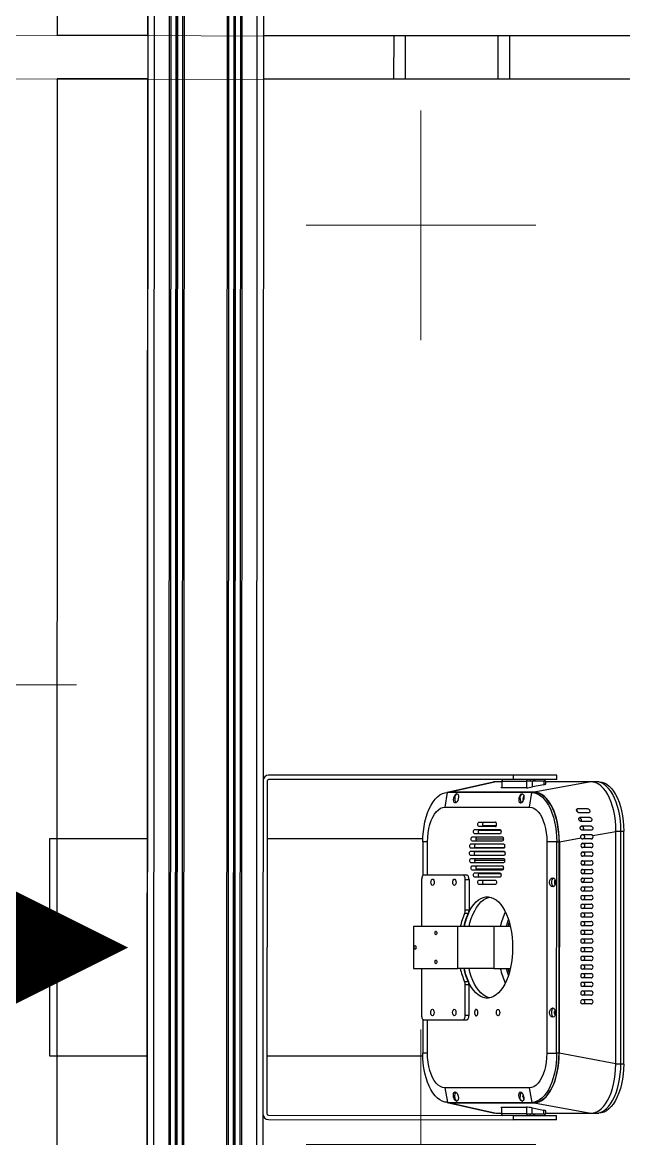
# Model space of a CAD drawing. Header units: millimetres. Extents: x 845401 to 948039, y 511594 to 550263.
# Drawn here: x 919852 to 920268, y 536504 to 537275 of the extents above; entities that cross this region are included whole.
import ezdxf

# ---------------------------------------------------------------- set-up
doc = ezdxf.new("R2010")
doc.units = ezdxf.units.MM
doc.layers.add('00', color=7, linetype='Continuous')
doc.layers.add('A-剖-0.10mm.......SECT-L01', color=255, linetype='Continuous', lineweight=18)

# ---------------------------------------------------------------- blocks, each defined once
blk = doc.blocks.new('装车区五面扫俯视图20210323')
at = {"color": 7, "linetype": 'Continuous', "lineweight": 25}
for p, q in [((142444.03, 86474.89), (142444.03, 84114.89)), ((142448.53, 86474.89), (142448.53, 84114.89)), ((142458.93, 86474.89), (142458.93, 84114.89)), ((142459.93, 86474.89), (142459.93, 84114.89)), ((142463.51, 86474.89), (142463.51, 84114.89)), ((142464.03, 86474.89), (142464.03, 84114.89)), ((142464.55, 86474.89), (142464.55, 84114.89)), ((142468.13, 86474.89), (142468.13, 84114.89)), ((142469.13, 86474.89), (142469.13, 84114.89)), ((142498.93, 86474.89), (142498.93, 84114.89)), ((142499.93, 86474.89), (142499.93, 84114.89)), ((142503.51, 86474.89), (142503.51, 84114.89)), ((142504.03, 86474.89), (142504.03, 84114.89)), ((142504.55, 86474.89), (142504.55, 84114.89)), ((142508.13, 86474.89), (142508.13, 84114.89)), ((142509.13, 86474.89), (142509.13, 84114.89)), ((142519.53, 86474.89), (142519.53, 84114.89)), ((142524.03, 86474.89), (142524.03, 84114.89)), ((142381.53, 85964.89), (142381.53, 85924.89)), ((142444.03, 85924.89), (142444.03, 85964.89)), ((142444.03, 85924.89), (142381.53, 85924.89)), ((142444.03, 85924.89), (142381.53, 85924.89)), ((143842.95, 85924.89), (142524.03, 85924.89)), ((142614.03, 85924.89), (142614.03, 85894.89)), ((142694.03, 85924.89), (142694.03, 85894.89)), ((142381.53, 85894.89), (142381.53, 84694.89)), ((142444.03, 85894.89), (142381.53, 85894.89)), ((142444.03, 85894.89), (142381.53, 85894.89)), ((142444.03, 84694.89), (142444.03, 85894.89)), ((143834.99, 85894.89), (142524.03, 85894.89)), ((142527.03, 85179.63), (142527.03, 85410.16)), ((142697.03, 85413.89), (142527.77, 85413.89)), ((142697.03, 85410.89), (142527.77, 85410.89)), ((142683.15, 85409.16), (142651.34, 85401.94)), ((142685.17, 85409.39), (142653.36, 85402.16)), ((142689, 85409.39), (142684.93, 85409.39)), ((142689, 85409.39), (142685.17, 85409.39)), ((142689, 85409.89), (142706.1, 85409.89)), ((142689, 85409.89), (142689, 85405.25)), ((142697.03, 85410.89), (142697.03, 85413.89)), ((142727.03, 85413.89), (142697.03, 85413.89)), ((142727.03, 85410.89), (142697.03, 85410.89)), ((142706.1, 85409.89), (142706.1, 85405.25)), ((142710.2, 85409.89), (142706.1, 85409.89)), ((142708.67, 85410.89), (142708.67, 85409.89)), ((142710.2, 85405.78), (142710.2, 85409.89)), ((142717.98, 85409.89), (142710.2, 85409.89)), ((142750.56, 85409.39), (142711.49, 85402.16)), ((142711.97, 85409.89), (142711.97, 85410.89)), ((142717.98, 85409.89), (142717.98, 85407.37)), ((142719.47, 85409.89), (142717.98, 85409.89)), ((142719.47, 85407.82), (142719.47, 85409.89)), ((142750.8, 85409.39), (142719.47, 85409.39)), ((142750.56, 85409.39), (142719.47, 85409.39)), ((142727.03, 85410.89), (142727.03, 85413.89)), ((142754.25, 85409.39), (142750.81, 85409.39)), ((142756.24, 85409.39), (142754.25, 85409.39)), ((142649.8, 85391.89), (142651.53, 85401.89)), ((142709.86, 85401.89), (142651.53, 85401.89)), ((142711.49, 85402.16), (142653.36, 85402.16)), ((142706.1, 85405.25), (142689, 85405.25)), ((142708.13, 85391.89), (142709.86, 85401.89)), ((142711.59, 85401.89), (142709.86, 85401.89)), ((142717.98, 85407.37), (142710.2, 85405.78)), ((142649.8, 85391.89), (142708.13, 85391.89)), ((142741.03, 85389.09), (142741.14, 85388.76)), ((142741.78, 85390.89), (142747.87, 85390.89)), ((142748.76, 85387.89), (142742.75, 85387.89)), ((142743.51, 85384.89), (142749.45, 85384.89)), ((142673.25, 85381.39), (142684.68, 85381.39)), ((142684.68, 85378.39), (142673.25, 85378.39)), ((142683.39, 85378.89), (142676.15, 85378.89)), ((142685.23, 85378.89), (142683.39, 85378.89)), ((142749.99, 85381.89), (142744.1, 85381.89)), ((142744.53, 85378.89), (142750.37, 85378.89)), ((142444.03, 85369.89), (142376.53, 85369.89)), ((142376.53, 85369.89), (142376.53, 85219.89)), ((142634.47, 85369.89), (142527.03, 85369.89)), ((142668.55, 85371.39), (142689.38, 85371.39)), ((142670.2, 85376.39), (142687.73, 85376.39)), ((142687.73, 85373.39), (142670.2, 85373.39)), ((142671.25, 85369.89), (142690.13, 85369.89)), ((142673.09, 85375.89), (142688.29, 85375.89)), ((142743.88, 85370.48), (142728.82, 85367.7)), ((142750.61, 85375.89), (142744.83, 85375.89)), ((142744.98, 85372.89), (142750.73, 85372.89)), ((142750.74, 85369.89), (142745.02, 85369.89)), ((142767.89, 85374.92), (142752.05, 85371.99)), ((142767.89, 85374.92), (142767.87, 85375.81)), ((142767.89, 85375.39), (142771.35, 85375.39)), ((142767.89, 85214.39), (142767.89, 85375.39)), ((142767.89, 85214.86), (142767.89, 85374.92)), ((142771.35, 85375.39), (142773.34, 85375.39)), ((142771.35, 85214.39), (142771.35, 85375.39)), ((142773.34, 85214.39), (142773.34, 85375.39)), ((142637.74, 85367.89), (142634.44, 85367.89)), ((142634.44, 85367.89), (142634.44, 85344.54)), ((142637.74, 85344.89), (142637.74, 85367.89)), ((142667.68, 85366.39), (142690.25, 85366.39)), ((142690.25, 85363.39), (142667.68, 85363.39)), ((142689.38, 85368.39), (142668.55, 85368.39)), ((142670.57, 85363.89), (142690.82, 85363.89)), ((142726.95, 85367.89), (142720.2, 85367.89)), ((142720.2, 85367.89), (142720.2, 85221.89)), ((142726.95, 85221.89), (142726.95, 85367.89)), ((142726.95, 85367.89), (142728.68, 85367.89)), ((142728.68, 85221.89), (142728.68, 85367.89)), ((142728.82, 85367.7), (142728.82, 85222.09)), ((142745.02, 85366.89), (142750.74, 85366.89)), ((142750.74, 85363.89), (142745.02, 85363.89)), ((142667.4, 85361.39), (142690.53, 85361.39)), ((142690.53, 85358.39), (142667.4, 85358.39)), ((142667.68, 85356.39), (142690.25, 85356.39)), ((142691.09, 85360.89), (142670.3, 85360.89)), ((142691.01, 85354.89), (142670.38, 85354.89)), ((142745.02, 85360.89), (142750.74, 85360.89)), ((142750.74, 85357.89), (142745.02, 85357.89)), ((142745.02, 85354.89), (142750.74, 85354.89)), ((142690.25, 85353.39), (142667.68, 85353.39)), ((142668.55, 85351.39), (142689.38, 85351.39)), ((142689.38, 85348.39), (142668.55, 85348.39)), ((142670.2, 85346.39), (142687.73, 85346.39)), ((142689.94, 85348.89), (142671.45, 85348.89)), ((142750.74, 85351.89), (142745.02, 85351.89)), ((142745.02, 85348.89), (142750.74, 85348.89)), ((142633.63, 85341.89), (142633.63, 85309.39)), ((142662.29, 85344.89), (142635.14, 85344.89)), ((142664.89, 85344.89), (142662.29, 85344.89)), ((142663.8, 85320.58), (142663.8, 85341.89)), ((142663.8, 85341.89), (142666.4, 85341.89)), ((142666.4, 85341.89), (142666.4, 85320.58)), ((142687.73, 85343.39), (142670.2, 85343.39)), ((142673.09, 85345.89), (142688.29, 85345.89)), ((142673.25, 85341.39), (142684.68, 85341.39)), ((142750.74, 85345.89), (142745.02, 85345.89)), ((142745.02, 85342.89), (142750.74, 85342.89)), ((142750.74, 85339.89), (142745.02, 85339.89)), ((142684.68, 85338.39), (142673.25, 85338.39)), ((142745.02, 85336.89), (142750.74, 85336.89)), ((142750.74, 85333.89), (142745.02, 85333.89)), ((142745.02, 85330.89), (142750.74, 85330.89)), ((142750.74, 85327.89), (142745.02, 85327.89)), ((142745.02, 85324.89), (142750.74, 85324.89)), ((142663.41, 85318.56), (142666, 85318.56)), ((142666.4, 85320.58), (142663.8, 85320.58)), ((142750.74, 85321.89), (142745.02, 85321.89)), ((142745.02, 85318.89), (142750.74, 85318.89)), ((142750.74, 85315.89), (142745.02, 85315.89)), ((142628.13, 85309.39), (142628.13, 85280.39)), ((142658.6, 85309.39), (142628.13, 85309.39)), ((142658.6, 85280.39), (142658.6, 85309.39)), ((142683.66, 85309.39), (142658.6, 85309.39)), ((142694.98, 85309.39), (142683.66, 85309.39)), ((142683.66, 85309.39), (142683.66, 85280.39)), ((142745.02, 85312.89), (142750.74, 85312.89)), ((142750.74, 85309.89), (142745.02, 85309.89)), ((142745.02, 85306.89), (142750.74, 85306.89)), ((142750.74, 85303.89), (142745.02, 85303.89)), ((142745.02, 85300.89), (142750.74, 85300.89)), ((142750.74, 85297.89), (142745.02, 85297.89)), ((142745.02, 85294.89), (142750.74, 85294.89)), ((142750.74, 85291.89), (142745.02, 85291.89)), ((142745.02, 85288.89), (142750.74, 85288.89)), ((142750.74, 85285.89), (142745.02, 85285.89)), ((142628.13, 85280.39), (142658.6, 85280.39)), ((142633.63, 85280.39), (142633.63, 85247.89)), ((142683.66, 85280.39), (142658.6, 85280.39)), ((142683.66, 85280.39), (142694.98, 85280.39)), ((142745.02, 85282.89), (142750.74, 85282.89)), ((142750.74, 85279.89), (142745.02, 85279.89)), ((142745.02, 85276.89), (142750.74, 85276.89)), ((142666, 85271.23), (142663.41, 85271.23)), ((142663.8, 85247.89), (142663.8, 85269.2)), ((142663.8, 85269.2), (142666.4, 85269.2)), ((142666.4, 85269.2), (142666.4, 85247.89)), ((142750.74, 85273.89), (142745.02, 85273.89)), ((142745.02, 85270.89), (142750.74, 85270.89)), ((142750.74, 85267.89), (142745.02, 85267.89)), ((142745.02, 85264.89), (142750.74, 85264.89)), ((142750.74, 85261.89), (142745.02, 85261.89)), ((142745.02, 85258.89), (142750.74, 85258.89)), ((142750.74, 85255.89), (142745.02, 85255.89)), ((142666.4, 85247.89), (142663.8, 85247.89)), ((142634.44, 85245.24), (142634.44, 85221.89)), ((142635.14, 85244.89), (142662.29, 85244.89)), ((142637.74, 85221.89), (142637.74, 85244.89)), ((142662.29, 85244.89), (142664.89, 85244.89)), ((142376.53, 85219.89), (142444.03, 85219.89)), ((142527.03, 85219.89), (142634.47, 85219.89)), ((142637.74, 85221.89), (142634.44, 85221.89)), ((142720.2, 85221.89), (142726.95, 85221.89)), ((142728.68, 85221.89), (142726.95, 85221.89)), ((142728.82, 85222.09), (142767.89, 85214.86)), ((142771.35, 85214.39), (142767.89, 85214.39)), ((142773.34, 85214.39), (142771.35, 85214.39)), ((142708.13, 85197.89), (142649.8, 85197.89)), ((142649.8, 85197.89), (142651.53, 85187.89)), ((142704.19, 85191.89), (142704.2, 85192.09)), ((142708.13, 85197.89), (142709.86, 85187.89)), ((142651.34, 85187.85), (142683.13, 85180.63)), ((142651.53, 85187.89), (142709.86, 85187.89)), ((142653.36, 85187.62), (142711.49, 85187.62)), ((142653.36, 85187.62), (142685.17, 85180.39)), ((142657.93, 85188.69), (142658.07, 85188.69)), ((142689, 85184.54), (142706.1, 85184.54)), ((142689, 85184.54), (142689, 85179.89)), ((142703.18, 85188.69), (142703.32, 85188.69)), ((142706.1, 85184.54), (142706.1, 85179.89)), ((142709.86, 85187.89), (142711.59, 85187.89)), ((142711.49, 85187.62), (142750.56, 85180.39)), ((142527.77, 85178.89), (142697.03, 85178.89)), ((142683.16, 85180.77), (142685.17, 85180.39)), ((142684.93, 85180.39), (142689, 85180.39)), ((142685.17, 85180.39), (142689, 85180.39)), ((142706.1, 85179.89), (142689, 85179.89)), ((142697.03, 85178.89), (142697.03, 85175.89)), ((142697.03, 85178.89), (142727.03, 85178.89)), ((142706.1, 85179.89), (142710.2, 85179.89)), ((142708.67, 85179.89), (142708.67, 85178.89)), ((142710.2, 85184.01), (142717.98, 85182.42)), ((142710.2, 85179.89), (142710.2, 85184.01)), ((142710.2, 85179.89), (142717.98, 85179.89)), ((142711.97, 85178.89), (142711.97, 85179.89)), ((142717.98, 85182.42), (142717.98, 85179.89)), ((142717.98, 85179.89), (142719.47, 85179.89)), ((142719.47, 85179.89), (142719.47, 85181.96)), ((142719.47, 85180.39), (142750.8, 85180.39)), ((142719.47, 85180.39), (142750.56, 85180.39)), ((142727.03, 85175.89), (142727.03, 85178.89)), ((142750.81, 85180.39), (142754.25, 85180.39)), ((142754.25, 85180.39), (142756.24, 85180.39)), ((142527.77, 85175.89), (142697.03, 85175.89)), ((142727.03, 85175.89), (142697.03, 85175.89))]:
    blk.add_line(p, q, dxfattribs=at)
at = {"color": 8, "linetype": 'Continuous', "lineweight": 25}
for p, q in [((142622.03, 85924.89), (142622.03, 85894.89)), ((142686.03, 85924.89), (142686.03, 85894.89)), ((142711.15, 85409.89), (142711.15, 85410.89)), ((142711.15, 85178.89), (142711.15, 85179.89))]:
    blk.add_line(p, q, dxfattribs=at)
at = {"color": 7, "linetype": 'Continuous', "lineweight": 25, "flags": 128}
for points in [[(142684.93, 85409.39), (142683.14, 85409.21), (142682.13, 85408.93)], [(142767.89, 85375.39), (142767.8, 85378.95), (142767.52, 85382.46), (142767.06, 85385.9), (142766.41, 85389.22), (142765.6, 85392.39), (142764.63, 85395.38), (142763.5, 85398.14), (142762.24, 85400.66), (142760.85, 85402.9), (142759.34, 85404.84), (142757.75, 85406.45), (142756.08, 85407.73), (142754.35, 85408.65), (142752.58, 85409.21), (142750.8, 85409.39)], [(142771.35, 85375.39), (142771.26, 85378.95), (142770.98, 85382.46), (142770.51, 85385.9), (142769.87, 85389.22), (142769.06, 85392.39), (142768.08, 85395.38), (142766.96, 85398.14), (142765.69, 85400.66), (142764.3, 85402.9), (142762.8, 85404.84), (142761.21, 85406.45), (142759.54, 85407.73), (142757.81, 85408.65), (142756.04, 85409.21), (142754.25, 85409.39)], [(142771.35, 85375.39), (142771.26, 85378.95), (142770.98, 85382.46), (142770.51, 85385.9), (142769.87, 85389.22), (142769.06, 85392.39), (142768.08, 85395.38), (142766.96, 85398.14), (142765.69, 85400.66), (142764.3, 85402.9), (142762.8, 85404.84), (142761.21, 85406.45), (142759.54, 85407.73), (142757.81, 85408.65), (142756.04, 85409.21), (142754.25, 85409.39)], [(142756.24, 85409.39), (142758.03, 85409.21), (142759.8, 85408.65), (142761.53, 85407.73), (142763.2, 85406.45), (142764.79, 85404.84), (142766.29, 85402.9), (142767.68, 85400.66), (142768.95, 85398.14), (142770.07, 85395.38), (142771.05, 85392.39), (142771.86, 85389.22), (142772.5, 85385.9), (142772.96, 85382.46), (142773.24, 85378.95), (142773.34, 85375.39)], [(142634.44, 85367.89), (142634.53, 85371.45), (142634.81, 85374.96), (142635.27, 85378.4), (142635.91, 85381.72), (142636.73, 85384.89), (142637.7, 85387.88), (142638.83, 85390.64), (142640.09, 85393.16), (142641.48, 85395.4), (142642.98, 85397.34), (142644.58, 85398.95), (142646.25, 85400.23), (142647.98, 85401.15), (142649.75, 85401.71), (142651.53, 85401.89)], [(142658, 85401.09), (142657.79, 85401.04), (142657.26, 85400.66), (142656.84, 85399.95), (142656.56, 85398.99), (142656.46, 85397.89)], [(142701.71, 85397.89), (142701.81, 85398.99), (142702.09, 85399.95), (142702.52, 85400.66), (142703.04, 85401.04), (142703.25, 85401.09)], [(142709.86, 85401.89), (142711.64, 85401.71), (142713.41, 85401.15), (142715.14, 85400.23), (142716.81, 85398.95), (142718.4, 85397.34), (142719.91, 85395.4), (142721.3, 85393.16), (142722.56, 85390.64), (142723.69, 85387.88), (142724.66, 85384.89), (142725.47, 85381.72), (142726.12, 85378.4), (142726.58, 85374.96), (142726.86, 85371.45), (142726.95, 85367.89)], [(142728.68, 85367.89), (142728.59, 85371.45), (142728.31, 85374.96), (142727.84, 85378.4), (142727.2, 85381.72), (142726.39, 85384.89), (142725.42, 85387.88), (142724.29, 85390.64), (142723.02, 85393.16), (142721.63, 85395.4), (142720.13, 85397.34), (142718.54, 85398.95), (142716.87, 85400.23), (142715.14, 85401.15), (142713.37, 85401.71), (142711.59, 85401.89)], [(142703.96, 85396.81), (142703.83, 85397.24), (142703.76, 85397.89)], [(142637.74, 85367.89), (142637.84, 85371.03), (142638.15, 85374.1), (142638.65, 85377.08), (142639.35, 85379.89), (142640.23, 85382.5), (142641.27, 85384.86), (142642.46, 85386.93), (142643.77, 85388.68), (142645.19, 85390.07), (142646.68, 85391.08), (142648.23, 85391.69), (142649.8, 85391.89)], [(142708.13, 85391.89), (142709.7, 85391.69), (142711.25, 85391.08), (142712.75, 85390.07), (142714.16, 85388.68), (142715.47, 85386.93), (142716.66, 85384.86), (142717.7, 85382.5), (142718.58, 85379.89), (142719.28, 85377.08), (142719.78, 85374.1), (142720.09, 85371.03), (142720.2, 85367.89)], [(142673.25, 85378.39), (142672.97, 85378.51), (142672.72, 85378.83), (142672.56, 85379.32), (142672.5, 85379.89), (142672.56, 85380.47), (142672.72, 85380.95), (142672.97, 85381.28), (142673.25, 85381.39)], [(142676.71, 85378.39), (142676.42, 85378.51), (142676.18, 85378.83), (142676.02, 85379.32), (142675.96, 85379.89), (142676.02, 85380.47), (142676.18, 85380.95), (142676.42, 85381.28), (142676.71, 85381.39)], [(142668.55, 85368.39), (142668.26, 85368.51), (142668.02, 85368.83), (142667.85, 85369.32), (142667.8, 85369.89), (142667.85, 85370.47), (142668.02, 85370.95), (142668.26, 85371.28), (142668.55, 85371.39)], [(142670.2, 85373.39), (142669.91, 85373.51), (142669.67, 85373.83), (142669.5, 85374.32), (142669.44, 85374.89), (142669.5, 85375.47), (142669.67, 85375.95), (142669.91, 85376.28), (142670.2, 85376.39)], [(142672.01, 85368.39), (142671.72, 85368.51), (142671.48, 85368.83), (142671.31, 85369.32), (142671.25, 85369.89), (142671.31, 85370.47), (142671.48, 85370.95), (142671.72, 85371.28), (142672.01, 85371.39)], [(142673.66, 85373.39), (142673.37, 85373.51), (142673.12, 85373.83), (142672.96, 85374.32), (142672.9, 85374.89), (142672.96, 85375.47), (142673.12, 85375.95), (142673.37, 85376.28), (142673.66, 85376.39)], [(142687.73, 85376.39), (142688.02, 85376.28), (142688.27, 85375.95), (142688.43, 85375.47), (142688.49, 85374.89), (142688.43, 85374.32), (142688.27, 85373.83), (142688.02, 85373.51), (142687.73, 85373.39)], [(142689.38, 85371.39), (142689.67, 85371.28), (142689.91, 85370.95), (142690.08, 85370.47), (142690.13, 85369.89), (142690.08, 85369.32), (142689.91, 85368.83), (142689.67, 85368.51), (142689.38, 85368.39)], [(142667.68, 85363.39), (142667.39, 85363.51), (142667.14, 85363.83), (142666.98, 85364.32), (142666.92, 85364.89), (142666.98, 85365.47), (142667.14, 85365.95), (142667.39, 85366.28), (142667.68, 85366.39)], [(142671.14, 85363.39), (142670.85, 85363.51), (142670.6, 85363.83), (142670.44, 85364.32), (142670.38, 85364.89), (142670.44, 85365.47), (142670.6, 85365.95), (142670.85, 85366.28), (142671.14, 85366.39)], [(142690.25, 85366.39), (142690.54, 85366.28), (142690.79, 85365.95), (142690.95, 85365.47), (142691.01, 85364.89), (142690.95, 85364.32), (142690.79, 85363.83), (142690.54, 85363.51), (142690.25, 85363.39)], [(142667.4, 85358.39), (142667.11, 85358.51), (142666.87, 85358.83), (142666.7, 85359.32), (142666.65, 85359.89), (142666.7, 85360.47), (142666.87, 85360.95), (142667.11, 85361.28), (142667.4, 85361.39)], [(142667.68, 85353.39), (142667.39, 85353.51), (142667.14, 85353.83), (142666.98, 85354.32), (142666.92, 85354.89), (142666.98, 85355.47), (142667.14, 85355.95), (142667.39, 85356.28), (142667.68, 85356.39)], [(142670.86, 85358.39), (142670.57, 85358.51), (142670.33, 85358.83), (142670.16, 85359.32), (142670.1, 85359.89), (142670.16, 85360.47), (142670.33, 85360.95), (142670.57, 85361.28), (142670.86, 85361.39)], [(142671.14, 85353.39), (142670.85, 85353.51), (142670.6, 85353.83), (142670.44, 85354.32), (142670.38, 85354.89), (142670.44, 85355.47), (142670.6, 85355.95), (142670.85, 85356.28), (142671.14, 85356.39)], [(142690.25, 85356.39), (142690.54, 85356.28), (142690.79, 85355.95), (142690.95, 85355.47), (142691.01, 85354.89), (142690.95, 85354.32), (142690.79, 85353.83), (142690.54, 85353.51), (142690.25, 85353.39)], [(142690.53, 85361.39), (142690.82, 85361.28), (142691.06, 85360.95), (142691.23, 85360.47), (142691.28, 85359.89), (142691.23, 85359.32), (142691.06, 85358.83), (142690.82, 85358.51), (142690.53, 85358.39)], [(142668.55, 85348.39), (142668.26, 85348.51), (142668.02, 85348.83), (142667.85, 85349.32), (142667.8, 85349.89), (142667.85, 85350.47), (142668.02, 85350.95), (142668.26, 85351.28), (142668.55, 85351.39)], [(142670.2, 85343.39), (142669.91, 85343.51), (142669.67, 85343.83), (142669.5, 85344.32), (142669.44, 85344.89), (142669.5, 85345.47), (142669.67, 85345.95), (142669.91, 85346.28), (142670.2, 85346.39)], [(142672.01, 85348.39), (142671.72, 85348.51), (142671.48, 85348.83), (142671.31, 85349.32), (142671.25, 85349.89), (142671.31, 85350.47), (142671.48, 85350.95), (142671.72, 85351.28), (142672.01, 85351.39)], [(142673.66, 85343.39), (142673.37, 85343.51), (142673.12, 85343.83), (142672.96, 85344.32), (142672.9, 85344.89), (142672.96, 85345.47), (142673.12, 85345.95), (142673.37, 85346.28), (142673.66, 85346.39)], [(142687.73, 85346.39), (142688.02, 85346.28), (142688.27, 85345.95), (142688.43, 85345.47), (142688.49, 85344.89), (142688.43, 85344.32), (142688.27, 85343.83), (142688.02, 85343.51), (142687.73, 85343.39)], [(142689.38, 85351.39), (142689.67, 85351.28), (142689.91, 85350.95), (142690.08, 85350.47), (142690.13, 85349.89), (142690.08, 85349.32), (142689.91, 85348.83), (142689.67, 85348.51), (142689.38, 85348.39)], [(142635.14, 85344.89), (142634.85, 85344.84), (142634.57, 85344.66), (142634.3, 85344.39), (142634.08, 85344.01), (142633.89, 85343.56), (142633.75, 85343.04), (142633.66, 85342.48), (142633.63, 85341.89)], [(142641.18, 85342.14), (142641.61, 85341.97), (142641.98, 85341.48), (142642.22, 85340.75), (142642.31, 85339.89), (142642.22, 85339.03), (142641.98, 85338.3), (142641.61, 85337.81), (142641.18, 85337.64), (142640.74, 85337.81), (142640.38, 85338.3), (142640.13, 85339.03), (142640.05, 85339.89), (142640.13, 85340.75), (142640.38, 85341.48), (142640.74, 85341.97), (142641.18, 85342.14)], [(142656.26, 85342.14), (142656.69, 85341.97), (142657.06, 85341.48), (142657.31, 85340.75), (142657.39, 85339.89), (142657.31, 85339.03), (142657.06, 85338.3), (142656.69, 85337.81), (142656.26, 85337.64), (142655.83, 85337.81), (142655.46, 85338.3), (142655.22, 85339.03), (142655.13, 85339.89), (142655.22, 85340.75), (142655.46, 85341.48), (142655.83, 85341.97), (142656.26, 85342.14)], [(142663.8, 85341.89), (142663.77, 85342.48), (142663.69, 85343.04), (142663.55, 85343.56), (142663.36, 85344.01), (142663.13, 85344.39), (142662.87, 85344.66), (142662.59, 85344.84), (142662.29, 85344.89)], [(142666.4, 85341.89), (142666.37, 85342.48), (142666.28, 85343.04), (142666.14, 85343.56), (142665.95, 85344.01), (142665.73, 85344.39), (142665.46, 85344.66), (142665.18, 85344.84), (142664.89, 85344.89)], [(142673.25, 85338.39), (142672.97, 85338.51), (142672.72, 85338.83), (142672.56, 85339.32), (142672.5, 85339.89), (142672.56, 85340.47), (142672.72, 85340.95), (142672.97, 85341.28), (142673.25, 85341.39)], [(142676.71, 85338.39), (142676.42, 85338.51), (142676.18, 85338.83), (142676.02, 85339.32), (142675.96, 85339.89), (142676.02, 85340.47), (142676.18, 85340.95), (142676.42, 85341.28), (142676.71, 85341.39)], [(142684.68, 85341.39), (142684.96, 85341.28), (142685.21, 85340.95), (142685.37, 85340.47), (142685.43, 85339.89), (142685.37, 85339.32), (142685.21, 85338.83), (142684.96, 85338.51), (142684.68, 85338.39)], [(142662.95, 85309.39), (142663.58, 85311.88), (142664.52, 85314.89), (142665.61, 85317.69), (142666.84, 85320.26), (142668.19, 85322.57), (142669.66, 85324.6), (142671.22, 85326.32), (142672.85, 85327.71), (142674.55, 85328.78), (142676.3, 85329.49), (142678.07, 85329.85), (142679.86, 85329.85), (142681.63, 85329.49), (142683.38, 85328.78), (142685.08, 85327.71), (142686.72, 85326.32), (142688.27, 85324.6), (142689.74, 85322.57), (142691.09, 85320.26), (142692.32, 85317.69), (142693.41, 85314.89), (142694.35, 85311.88), (142695.14, 85308.7), (142695.76, 85305.37), (142696.2, 85301.94), (142696.47, 85298.43), (142696.56, 85294.89), (142696.47, 85291.35), (142696.2, 85287.85), (142695.76, 85284.42), (142695.14, 85281.09), (142694.35, 85277.91), (142693.41, 85274.9), (142692.32, 85272.1), (142691.09, 85269.53), (142689.74, 85267.22), (142688.27, 85265.19), (142686.72, 85263.47), (142685.08, 85262.07), (142683.38, 85261.01), (142681.63, 85260.3), (142679.86, 85259.94), (142678.07, 85259.94), (142676.3, 85260.3), (142674.55, 85261.01), (142672.85, 85262.07), (142671.22, 85263.47), (142669.66, 85265.19), (142668.19, 85267.22), (142666.84, 85269.53), (142665.61, 85272.1), (142664.52, 85274.9), (142663.58, 85277.91), (142662.95, 85280.39)], [(142666.41, 85309.39), (142667.04, 85311.88), (142667.98, 85314.89), (142669.07, 85317.69), (142670.3, 85320.26), (142671.65, 85322.57), (142673.11, 85324.6), (142674.67, 85326.32), (142676.31, 85327.71), (142678.01, 85328.78), (142679.76, 85329.49), (142680.69, 85329.72)], [(142666.41, 85309.39), (142667.04, 85311.88), (142667.98, 85314.89), (142669.07, 85317.69), (142670.3, 85320.26), (142671.65, 85322.57), (142673.11, 85324.6), (142674.67, 85326.32), (142676.31, 85327.71), (142678.01, 85328.78), (142679.76, 85329.49), (142680.69, 85329.72)], [(142692.34, 85309.39), (142692.97, 85311.88), (142693.66, 85314.15)], [(142692.34, 85309.39), (142692.97, 85311.88), (142693.66, 85314.15)], [(142693.57, 85309.39), (142694.21, 85311.94), (142694.27, 85312.16)], [(142693.64, 85309.39), (142694.27, 85311.88), (142694.31, 85312.03)], [(142643.56, 85306.14), (142643.8, 85306.05), (142644.01, 85305.78), (142644.14, 85305.37), (142644.19, 85304.89), (142644.14, 85304.41), (142644.01, 85304.01), (142643.8, 85303.74), (142643.56, 85303.64), (142643.32, 85303.74), (142643.12, 85304.01), (142642.98, 85304.41), (142642.93, 85304.89), (142642.98, 85305.37), (142643.12, 85305.78), (142643.32, 85306.05), (142643.56, 85306.14)], [(142629.13, 85296.14), (142629.37, 85296.05), (142629.58, 85295.78), (142629.71, 85295.37), (142629.76, 85294.89), (142629.71, 85294.41), (142629.58, 85294.01), (142629.37, 85293.74), (142629.13, 85293.64), (142628.89, 85293.74), (142628.69, 85294.01), (142628.55, 85294.41), (142628.5, 85294.89), (142628.55, 85295.37), (142628.69, 85295.78), (142628.89, 85296.05), (142629.13, 85296.14)], [(142643.56, 85286.14), (142643.8, 85286.05), (142644.01, 85285.78), (142644.14, 85285.37), (142644.19, 85284.89), (142644.14, 85284.41), (142644.01, 85284.01), (142643.8, 85283.74), (142643.56, 85283.64), (142643.32, 85283.74), (142643.12, 85284.01), (142642.98, 85284.41), (142642.93, 85284.89), (142642.98, 85285.37), (142643.12, 85285.78), (142643.32, 85286.05), (142643.56, 85286.14)], [(142680.69, 85260.06), (142679.76, 85260.3), (142678.01, 85261.01), (142676.31, 85262.07), (142674.67, 85263.47), (142673.11, 85265.19), (142671.65, 85267.22), (142670.3, 85269.53), (142669.07, 85272.1), (142667.98, 85274.9), (142667.04, 85277.91), (142666.41, 85280.39)], [(142680.69, 85260.06), (142679.76, 85260.3), (142678.01, 85261.01), (142676.31, 85262.07), (142674.67, 85263.47), (142673.11, 85265.19), (142671.65, 85267.22), (142670.3, 85269.53), (142669.07, 85272.1), (142667.98, 85274.9), (142667.04, 85277.91), (142666.41, 85280.39)], [(142693.66, 85275.64), (142692.97, 85277.91), (142692.34, 85280.39)], [(142693.66, 85275.64), (142692.97, 85277.91), (142692.34, 85280.39)], [(142694.27, 85277.63), (142694.21, 85277.85), (142693.57, 85280.39)], [(142694.31, 85277.75), (142694.27, 85277.91), (142693.64, 85280.39)], [(142633.63, 85247.89), (142633.66, 85247.31), (142633.75, 85246.75), (142633.89, 85246.23), (142634.08, 85245.77), (142634.3, 85245.4), (142634.57, 85245.12), (142634.85, 85244.95), (142635.14, 85244.89)], [(142641.18, 85252.14), (142641.61, 85251.97), (142641.98, 85251.48), (142642.22, 85250.75), (142642.31, 85249.89), (142642.22, 85249.03), (142641.98, 85248.3), (142641.61, 85247.81), (142641.18, 85247.64), (142640.74, 85247.81), (142640.38, 85248.3), (142640.13, 85249.03), (142640.05, 85249.89), (142640.13, 85250.75), (142640.38, 85251.48), (142640.74, 85251.97), (142641.18, 85252.14)], [(142656.26, 85252.14), (142656.69, 85251.97), (142657.06, 85251.48), (142657.31, 85250.75), (142657.39, 85249.89), (142657.31, 85249.03), (142657.06, 85248.3), (142656.69, 85247.81), (142656.26, 85247.64), (142655.83, 85247.81), (142655.46, 85248.3), (142655.22, 85249.03), (142655.13, 85249.89), (142655.22, 85250.75), (142655.46, 85251.48), (142655.83, 85251.97), (142656.26, 85252.14)], [(142662.29, 85244.89), (142662.59, 85244.95), (142662.87, 85245.12), (142663.13, 85245.4), (142663.36, 85245.77), (142663.55, 85246.23), (142663.69, 85246.75), (142663.77, 85247.31), (142663.8, 85247.89)], [(142664.89, 85244.89), (142665.18, 85244.95), (142665.46, 85245.12), (142665.73, 85245.4), (142665.95, 85245.77), (142666.14, 85246.23), (142666.28, 85246.75), (142666.37, 85247.31), (142666.4, 85247.89)], [(142685.38, 85249.89), (142685.46, 85250.75), (142685.71, 85251.48), (142686.07, 85251.97), (142686.51, 85252.14), (142686.94, 85251.97), (142687.31, 85251.48), (142687.55, 85250.75), (142687.64, 85249.89), (142687.55, 85249.03), (142687.31, 85248.3), (142686.94, 85247.81), (142686.51, 85247.64), (142686.07, 85247.81), (142685.71, 85248.3), (142685.46, 85249.03), (142685.38, 85249.89)], [(142651.53, 85187.89), (142649.75, 85188.08), (142647.98, 85188.64), (142646.25, 85189.56), (142644.58, 85190.83), (142642.98, 85192.45), (142641.48, 85194.39), (142640.09, 85196.63), (142638.83, 85199.14), (142637.7, 85201.91), (142636.73, 85204.89), (142635.91, 85208.06), (142635.27, 85211.39), (142634.81, 85214.82), (142634.53, 85218.34), (142634.44, 85221.89)], [(142649.8, 85197.89), (142648.23, 85198.1), (142646.68, 85198.71), (142645.19, 85199.72), (142643.77, 85201.11), (142642.46, 85202.85), (142641.27, 85204.92), (142640.23, 85207.28), (142639.35, 85209.89), (142638.65, 85212.71), (142638.15, 85215.68), (142637.84, 85218.76), (142637.74, 85221.89)], [(142720.2, 85221.89), (142720.09, 85218.76), (142719.78, 85215.68), (142719.28, 85212.71), (142718.58, 85209.89), (142717.7, 85207.28), (142716.66, 85204.92), (142715.47, 85202.85), (142714.16, 85201.11), (142712.75, 85199.72), (142711.25, 85198.71), (142709.7, 85198.1), (142708.13, 85197.89)], [(142726.95, 85221.89), (142726.86, 85218.34), (142726.58, 85214.82), (142726.12, 85211.39), (142725.47, 85208.06), (142724.66, 85204.89), (142723.69, 85201.91), (142722.56, 85199.14), (142721.3, 85196.63), (142719.91, 85194.39), (142718.4, 85192.45), (142716.81, 85190.83), (142715.14, 85189.56), (142713.41, 85188.64), (142711.64, 85188.08), (142709.86, 85187.89)], [(142711.59, 85187.89), (142713.37, 85188.08), (142715.14, 85188.64), (142716.87, 85189.56), (142718.54, 85190.83), (142720.13, 85192.45), (142721.63, 85194.39), (142723.02, 85196.63), (142724.29, 85199.14), (142725.42, 85201.91), (142726.39, 85204.89), (142727.2, 85208.06), (142727.84, 85211.39), (142728.31, 85214.82), (142728.59, 85218.34), (142728.68, 85221.89)], [(142750.8, 85180.39), (142752.58, 85180.58), (142754.35, 85181.14), (142756.08, 85182.06), (142757.75, 85183.33), (142759.34, 85184.95), (142760.85, 85186.89), (142762.24, 85189.13), (142763.5, 85191.64), (142764.63, 85194.41), (142765.6, 85197.39), (142766.41, 85200.56), (142767.06, 85203.89), (142767.52, 85207.32), (142767.8, 85210.84), (142767.89, 85214.39)], [(142754.25, 85180.39), (142756.04, 85180.58), (142757.81, 85181.14), (142759.54, 85182.06), (142761.21, 85183.33), (142762.8, 85184.95), (142764.3, 85186.89), (142765.69, 85189.13), (142766.96, 85191.64), (142768.08, 85194.41), (142769.06, 85197.39), (142769.87, 85200.56), (142770.51, 85203.89), (142770.98, 85207.32), (142771.26, 85210.84), (142771.35, 85214.39)], [(142754.25, 85180.39), (142756.04, 85180.58), (142757.81, 85181.14), (142759.54, 85182.06), (142761.21, 85183.33), (142762.8, 85184.95), (142764.3, 85186.89), (142765.69, 85189.13), (142766.96, 85191.64), (142768.08, 85194.41), (142769.06, 85197.39), (142769.87, 85200.56), (142770.51, 85203.89), (142770.98, 85207.32), (142771.26, 85210.84), (142771.35, 85214.39)], [(142773.34, 85214.39), (142773.24, 85210.84), (142772.96, 85207.32), (142772.5, 85203.89), (142771.86, 85200.56), (142771.05, 85197.39), (142770.07, 85194.41), (142768.95, 85191.64), (142767.68, 85189.13), (142766.29, 85186.89), (142764.79, 85184.95), (142763.2, 85183.33), (142761.53, 85182.06), (142759.8, 85181.14), (142758.03, 85180.58), (142756.24, 85180.39)], [(142703.76, 85191.89), (142703.83, 85192.54), (142703.96, 85192.97)], [(142656.46, 85191.89), (142656.56, 85190.8), (142656.84, 85189.84), (142657.26, 85189.12), (142657.79, 85188.74), (142658, 85188.7)], [(142703.25, 85188.7), (142703.04, 85188.74), (142702.52, 85189.12), (142702.09, 85189.84), (142701.81, 85190.8), (142701.71, 85191.89)], [(142704.33, 85190.98), (142704.26, 85191.24), (142704.19, 85191.89)], [(142682.13, 85180.85), (142683.14, 85180.58), (142684.93, 85180.39)]]:
    blk.add_lwpolyline(points, dxfattribs=at)
at = {"color": 7, "linetype": 'Continuous', "lineweight": 25}
for centre, radius, start, end in [((142527.77, 85410.16), 3.74, 90, 180), ((142527.77, 85410.16), 0.737, 90, 180), ((142689.94, 85409.96), 0.94, 94.46116, 183.85523), ((142707.04, 85409.96), 0.94, 94.46374, 183.85657), ((142718.13, 85409.96), 0.94, 356.14128, 85.53842), ((142660.22, 85397.52), 3.78, 174.2729, 223.20772), ((142705.48, 85397.52), 3.78, 174.27396, 223.20459), ((142705.67, 85398.12), 1.92, 135.38993, 186.93447), ((142707.31, 85397.9), 3.12, 163.05193, 183.78121), ((142739.38, 85389.39), 1.68, 349.46792, 32.14635), ((142726.66, 85340.35), 3.36, 126.85076, 187.81202), ((142726.66, 85339.44), 3.36, 172.18794, 233.14923), ((142727.06, 85340.17), 1.7, 124.63206, 189.48889), ((142727.06, 85339.61), 1.7, 170.51103, 235.36793), ((142728.17, 85340.02), 2.36, 147.08288, 183.0201), ((142728.17, 85339.77), 2.36, 176.97983, 212.91712), ((142727.8, 85339.98), 1.76, 148.39756, 182.83628), ((142727.8, 85339.81), 1.76, 177.16362, 211.60244), ((142706.27, 85299.2), 47.03, 155.69705, 167.48145), ((142708.86, 85299.2), 47.03, 155.69705, 167.48145), ((142658.84, 85320.5), 4.96, 336.89764, 0.95398), ((142661.44, 85320.5), 4.96, 336.89764, 0.95398), ((142732.65, 85299.59), 45.7, 154.22407, 167.61111), ((142706.27, 85290.59), 47.03, 192.51855, 204.30295), ((142708.86, 85290.59), 47.03, 192.51855, 204.30295), ((142732.65, 85290.2), 45.7, 192.38889, 205.77593), ((142658.84, 85269.29), 4.96, 359.04602, 23.10236), ((142661.44, 85269.29), 4.96, 359.04602, 23.10236), ((142726.66, 85250.35), 3.36, 126.85077, 187.81206), ((142726.66, 85249.44), 3.36, 172.18798, 233.14924), ((142727.06, 85250.17), 1.7, 124.63207, 189.48897), ((142727.06, 85249.61), 1.7, 170.51111, 235.36794), ((142728.17, 85250.02), 2.36, 147.08288, 183.02017), ((142728.17, 85249.77), 2.36, 176.9799, 212.91712), ((142727.8, 85249.98), 1.76, 148.39756, 182.83638), ((142727.8, 85249.81), 1.76, 177.16372, 211.60244), ((142660.22, 85192.27), 3.78, 136.79228, 185.7271), ((142705.48, 85192.27), 3.78, 136.79541, 185.72604), ((142705.67, 85191.66), 1.92, 173.06553, 224.61007), ((142527.77, 85179.63), 3.74, 180, 270), ((142527.77, 85179.63), 0.737, 180, 270), ((142689.94, 85179.83), 0.94, 176.14477, 265.53884), ((142707.04, 85179.83), 0.94, 176.14343, 265.53626), ((142718.13, 85179.83), 0.94, 274.46158, 3.85872)]:
    blk.add_arc(centre, radius, start, end, dxfattribs=at)
for centre, major_axis, ratio, start_param, end_param in [((142653.9, 85366.62), (-0.72, 35.54), 0.502415, 6.272995, 6.398645), ((142708.69, 85405.78), (3, 0.46), 0.086629, 3.65512, 5.225916), ((142710.95, 85366.62), (0.72, 35.54), 0.502415, 4.752737, 6.293375), ((142716.47, 85407.37), (3, 0.46), 0.086629, 5.225916, 6.26988), ((142745.02, 85371.39), (0, 1.5), 0.953061, 2.222936, 3.141593), ((142750.74, 85371.39), (0, 1.5), 0.953061, 3.141593, 5.124076), ((142745.02, 85365.39), (0, 1.5), 0.953061, 0, 3.141593), ((142750.74, 85365.39), (0, 1.5), 0.953061, 3.141593, 6.283185), ((142745.02, 85359.39), (0, 1.5), 0.953061, 0, 3.141593), ((142745.02, 85353.39), (0, 1.5), 0.953061, 0, 3.141593), ((142750.74, 85359.39), (0, 1.5), 0.953061, 3.141593, 6.283185), ((142750.74, 85353.39), (0, 1.5), 0.953061, 3.141593, 6.283185), ((142745.02, 85347.39), (0, 1.5), 0.953061, 0, 3.141593), ((142750.74, 85347.39), (0, 1.5), 0.953061, 3.141593, 6.283185), ((142745.02, 85341.39), (0, 1.5), 0.953061, 0, 3.141593), ((142750.74, 85341.39), (0, 1.5), 0.953061, 3.141593, 6.283185), ((142745.02, 85335.39), (0, 1.5), 0.953061, 0, 3.141593), ((142745.02, 85329.39), (0, 1.5), 0.953061, 0, 3.141593), ((142750.74, 85335.39), (0, 1.5), 0.953061, 3.141593, 6.283185), ((142750.74, 85329.39), (0, 1.5), 0.953061, 3.141593, 6.283185), ((142745.02, 85323.39), (0, 1.5), 0.953061, 0, 3.141593), ((142750.74, 85323.39), (0, 1.5), 0.953061, 3.141593, 6.283185), ((142745.02, 85317.39), (0, 1.5), 0.953061, 0, 3.141593), ((142750.74, 85317.39), (0, 1.5), 0.953061, 3.141593, 6.283185), ((142745.02, 85311.39), (0, 1.5), 0.953061, 0, 3.141593), ((142750.74, 85311.39), (0, 1.5), 0.953061, 3.141593, 6.283185), ((142745.02, 85305.39), (0, 1.5), 0.953061, 0, 3.141593), ((142745.02, 85299.39), (0, 1.5), 0.953061, 0, 3.141593), ((142750.74, 85305.39), (0, 1.5), 0.953061, 3.141593, 6.283185), ((142750.74, 85299.39), (0, 1.5), 0.953061, 3.141593, 6.283185), ((142745.02, 85293.39), (0, 1.5), 0.953061, 0, 3.141593), ((142750.74, 85293.39), (0, 1.5), 0.953061, 3.141593, 6.283185), ((142745.02, 85287.39), (0, 1.5), 0.953061, 0, 3.141593), ((142750.74, 85287.39), (0, 1.5), 0.953061, 3.141593, 6.283185), ((142745.02, 85281.39), (0, 1.5), 0.953061, 0, 3.141593), ((142745.02, 85275.39), (0, 1.5), 0.953061, 0, 3.141593), ((142750.74, 85281.39), (0, 1.5), 0.953061, 3.141593, 6.283185), ((142750.74, 85275.39), (0, 1.5), 0.953061, 3.141593, 6.283185), ((142745.02, 85269.39), (0, 1.5), 0.953061, 0, 3.141593), ((142750.74, 85269.39), (0, 1.5), 0.953061, 3.141593, 6.283185), ((142745.02, 85263.39), (0, 1.5), 0.953061, 0, 3.141593), ((142750.74, 85263.39), (0, 1.5), 0.953061, 3.141593, 6.283185), ((142745.02, 85257.39), (0, 1.5), 0.953061, 0, 3.141593), ((142750.74, 85257.39), (0, 1.5), 0.953061, 3.141593, 6.283185), ((142710.95, 85223.16), (-0.72, 35.54), 0.502415, 3.131403, 4.672041), ((142653.9, 85223.16), (0.72, 35.54), 0.502415, 3.026133, 3.151783), ((142708.69, 85184.01), (3, -0.46), 0.086629, 1.057269, 2.628065), ((142716.47, 85182.42), (3, -0.46), 0.086629, 0.013305, 1.057269)]:
    blk.add_ellipse(centre, major_axis=major_axis, ratio=ratio, start_param=start_param, end_param=end_param, dxfattribs=at)
for centre, major_axis, ratio in [((142657.38, 85397.89), (0.73, 3.18), 0.483696), ((142702.63, 85397.89), (0.73, 3.18), 0.483696), ((142724.25, 85339.89), (0, 3.2), 0.675679), ((142724.25, 85249.89), (0, 3.2), 0.675679), ((142657.38, 85191.89), (-0.73, 3.18), 0.483696), ((142702.63, 85191.89), (-0.73, 3.18), 0.483696)]:
    blk.add_ellipse(centre, major_axis=major_axis, ratio=ratio, dxfattribs=at)
for points, knots in [([(142685.17, 85409.39), (142684.6, 85409.38), (142683.92, 85409.37), (142683.26, 85409.17), (142683.15, 85409.14)], [0, 0, 0, 0, 0.842279, 1, 1, 1, 1]), ([(142756.99, 85406.98), (142755.97, 85407.67), (142753.89, 85409.08), (142751.69, 85409.29), (142750.56, 85409.39)], [0, 0, 0, 0, 0.488403, 1, 1, 1, 1]), ([(142689, 85405.25), (142688.85, 85405.26), (142688.61, 85405.27), (142688.58, 85405.33), (142688.68, 85405.4), (142688.83, 85405.46), (142688.97, 85405.51), (142689, 85405.51)], [0, 0, 0, 0, 0.357689, 0.552773, 0.748573, 0.944816, 1, 1, 1, 1]), ([(142742.75, 85387.89), (142742.57, 85387.91), (142742.22, 85387.94), (142741.71, 85388.19), (142741.25, 85388.57), (142740.87, 85389.09), (142740.68, 85389.66), (142740.7, 85390.16), (142740.88, 85390.54), (142741.19, 85390.78), (142741.52, 85390.88), (142741.71, 85390.89), (142741.78, 85390.89)], [0, 0, 0, 0, 0.101996, 0.20352, 0.31835, 0.449546, 0.590701, 0.70068, 0.790851, 0.881516, 0.960783, 1, 1, 1, 1]), ([(142744.1, 85381.89), (142743.93, 85381.91), (142743.58, 85381.95), (142743.09, 85382.21), (142742.68, 85382.6), (142742.39, 85383.11), (142742.28, 85383.67), (142742.37, 85384.19), (142742.63, 85384.58), (142743, 85384.82), (142743.31, 85384.89), (142743.48, 85384.89), (142743.51, 85384.89)], [0, 0, 0, 0, 0.108421, 0.2166, 0.331061, 0.451588, 0.573622, 0.690412, 0.79651, 0.892369, 0.983968, 1, 1, 1, 1]), ([(142747.87, 85390.89), (142748.04, 85390.88), (142748.39, 85390.84), (142748.91, 85390.6), (142749.39, 85390.21), (142749.78, 85389.68), (142749.94, 85389.1), (142749.87, 85388.59), (142749.64, 85388.21), (142749.28, 85387.97), (142748.97, 85387.9), (142748.79, 85387.89), (142748.76, 85387.89)], [0, 0, 0, 0, 0.10341, 0.206241, 0.326053, 0.46304, 0.602765, 0.703306, 0.804336, 0.893624, 0.97765, 1, 1, 1, 1]), ([(142749.45, 85384.89), (142749.63, 85384.88), (142749.98, 85384.84), (142750.47, 85384.58), (142750.89, 85384.18), (142751.18, 85383.66), (142751.27, 85383.1), (142751.16, 85382.6), (142750.89, 85382.21), (142750.51, 85381.97), (142750.19, 85381.9), (142750.01, 85381.89), (142749.99, 85381.89)], [0, 0, 0, 0, 0.109284, 0.218264, 0.335461, 0.458256, 0.578234, 0.688896, 0.790159, 0.886401, 0.982517, 1, 1, 1, 1]), ([(142684.68, 85378.39), (142684.77, 85378.41), (142684.92, 85378.44), (142685.09, 85378.63), (142685.21, 85378.83), (142685.31, 85379.06), (142685.4, 85379.41), (142685.45, 85379.89), (142685.4, 85380.37), (142685.31, 85380.72), (142685.21, 85380.96), (142685.09, 85381.16), (142684.92, 85381.34), (142684.77, 85381.37), (142684.68, 85381.39)], [0, 0, 0, 0, 0.1197152, 0.1849097, 0.2499987, 0.3151958, 0.3802796, 0.5000004, 0.6197213, 0.6849222, 0.7500003, 0.8152002, 0.8802851, 1, 1, 1, 1]), ([(142742.77, 85384.64), (142742.92, 85384.54), (142743.22, 85384.32), (142743.55, 85383.9), (142743.76, 85383.52), (142743.85, 85383.22), (142743.91, 85382.91), (142743.89, 85382.58), (142743.77, 85382.22), (142743.59, 85382.09), (142743.5, 85382.03)], [0, 0, 0, 0, 0.145945, 0.291733, 0.437712, 0.528935, 0.583375, 0.743138, 0.874553, 1, 1, 1, 1]), ([(142744.83, 85375.89), (142744.66, 85375.91), (142744.32, 85375.95), (142743.86, 85376.21), (142743.49, 85376.61), (142743.27, 85377.11), (142743.21, 85377.64), (142743.32, 85378.13), (142743.58, 85378.53), (142743.96, 85378.8), (142744.3, 85378.89), (142744.49, 85378.89), (142744.53, 85378.89)], [0, 0, 0, 0, 0.110542, 0.221013, 0.333073, 0.445765, 0.557239, 0.665704, 0.770271, 0.871807, 0.972892, 1, 1, 1, 1]), ([(142744.2, 85378.83), (142744.26, 85378.81), (142744.4, 85378.77), (142744.62, 85378.63), (142744.92, 85378.38), (142745.23, 85377.95), (142745.43, 85377.38), (142745.44, 85376.81), (142745.29, 85376.39), (142745.07, 85376.14), (142744.9, 85376), (142744.77, 85375.97), (142744.72, 85375.96)], [0, 0, 0, 0, 0.04989, 0.122455, 0.199351, 0.348252, 0.497235, 0.646102, 0.79481, 0.874608, 0.950913, 1, 1, 1, 1]), ([(142750.37, 85378.89), (142750.54, 85378.88), (142750.88, 85378.84), (142751.35, 85378.57), (142751.72, 85378.17), (142751.94, 85377.67), (142751.99, 85377.15), (142751.86, 85376.66), (142751.59, 85376.27), (142751.2, 85376), (142750.86, 85375.9), (142750.66, 85375.89), (142750.61, 85375.89)], [0, 0, 0, 0, 0.111169, 0.222235, 0.335701, 0.448869, 0.558405, 0.663484, 0.765834, 0.868057, 0.972089, 1, 1, 1, 1]), ([(142743.88, 85370.48), (142743.8, 85370.63), (142743.63, 85370.91), (142743.56, 85371.42), (142743.64, 85371.92), (142743.87, 85372.37), (142744.23, 85372.7), (142744.62, 85372.87), (142744.88, 85372.89), (142744.98, 85372.89)], [0, 0, 0, 0, 0.1508504, 0.3017321, 0.4517858, 0.6011633, 0.7506798, 0.9014883, 1, 1, 1, 1]), ([(142744.8, 85372.89), (142744.96, 85372.87), (142745.21, 85372.84), (142745.51, 85372.65), (142745.77, 85372.41), (142745.98, 85372.09), (142746.11, 85371.72), (142746.15, 85371.48), (142746.16, 85371.31), (142746.16, 85371.11), (142746.1, 85370.75), (142745.91, 85370.38), (142745.66, 85370.12), (142745.38, 85369.94), (142745.15, 85369.91), (142745, 85369.89)], [0, 0, 0, 0, 0.122781, 0.185847, 0.249935, 0.359961, 0.426226, 0.499861, 0.512915, 0.538167, 0.625031, 0.749775, 0.819184, 0.884103, 1, 1, 1, 1]), ([(142750.73, 85372.89), (142750.89, 85372.88), (142751.22, 85372.84), (142751.66, 85372.58), (142751.92, 85372.27), (142752.02, 85372.05), (142752.05, 85371.99)], [0, 0, 0, 0, 0.2966716, 0.5933998, 0.8880754, 1, 1, 1, 1]), ([(142745.04, 85366.89), (142745.19, 85366.87), (142745.45, 85366.84), (142745.77, 85366.61), (142746, 85366.35), (142746.16, 85366.05), (142746.25, 85365.72), (142746.28, 85365.39), (142746.25, 85365.06), (142746.16, 85364.74), (142746, 85364.43), (142745.77, 85364.17), (142745.45, 85363.95), (142745.19, 85363.91), (142745.04, 85363.89)], [0, 0, 0, 0, 0.1189037, 0.2048404, 0.2830323, 0.3582786, 0.430591, 0.5000003, 0.5694143, 0.6417306, 0.7169772, 0.7951583, 0.8810966, 1, 1, 1, 1]), ([(142745.04, 85360.89), (142745.19, 85360.87), (142745.45, 85360.84), (142745.77, 85360.61), (142746, 85360.35), (142746.16, 85360.05), (142746.25, 85359.72), (142746.28, 85359.39), (142746.25, 85359.06), (142746.16, 85358.74), (142746, 85358.43), (142745.77, 85358.17), (142745.45, 85357.95), (142745.19, 85357.91), (142745.04, 85357.89)], [0, 0, 0, 0, 0.118904, 0.20484, 0.283032, 0.358279, 0.430592, 0.500002, 0.569414, 0.64173, 0.716977, 0.795159, 0.881097, 1, 1, 1, 1]), ([(142745.04, 85354.89), (142745.19, 85354.87), (142745.45, 85354.84), (142745.77, 85354.61), (142746, 85354.35), (142746.16, 85354.05), (142746.25, 85353.72), (142746.28, 85353.39), (142746.25, 85353.06), (142746.16, 85352.74), (142746, 85352.43), (142745.77, 85352.17), (142745.45, 85351.95), (142745.19, 85351.91), (142745.04, 85351.89)], [0, 0, 0, 0, 0.118904, 0.20484, 0.283032, 0.358279, 0.430592, 0.500001, 0.569414, 0.641731, 0.716977, 0.795159, 0.881096, 1, 1, 1, 1]), ([(142745.04, 85348.89), (142745.19, 85348.87), (142745.45, 85348.84), (142745.77, 85348.61), (142746, 85348.35), (142746.16, 85348.05), (142746.25, 85347.72), (142746.28, 85347.39), (142746.25, 85347.06), (142746.16, 85346.74), (142746, 85346.43), (142745.77, 85346.17), (142745.45, 85345.95), (142745.19, 85345.91), (142745.04, 85345.89)], [0, 0, 0, 0, 0.118904, 0.204841, 0.283032, 0.358278, 0.430592, 0.500001, 0.569414, 0.641731, 0.716977, 0.795159, 0.881096, 1, 1, 1, 1]), ([(142745.94, 85342.41), (142745.97, 85342.31), (142746.03, 85342.1), (142746.04, 85341.72), (142745.97, 85341.29), (142745.83, 85340.87), (142745.61, 85340.47), (142745.31, 85340.15), (142744.94, 85339.94), (142744.68, 85339.91), (142744.54, 85339.89)], [0, 0, 0, 0, 0.1251198, 0.250358, 0.3792098, 0.5005547, 0.6174052, 0.7503147, 0.8698836, 1, 1, 1, 1]), ([(142745.04, 85336.89), (142745.19, 85336.87), (142745.45, 85336.84), (142745.77, 85336.61), (142746, 85336.35), (142746.16, 85336.05), (142746.25, 85335.72), (142746.28, 85335.39), (142746.25, 85335.06), (142746.16, 85334.74), (142746, 85334.43), (142745.77, 85334.17), (142745.45, 85333.95), (142745.19, 85333.91), (142745.04, 85333.89)], [0, 0, 0, 0, 0.118904, 0.20484, 0.283032, 0.358278, 0.430592, 0.500001, 0.569414, 0.641731, 0.716977, 0.795159, 0.881097, 1, 1, 1, 1]), ([(142745.04, 85330.89), (142745.19, 85330.87), (142745.45, 85330.84), (142745.77, 85330.61), (142746, 85330.35), (142746.16, 85330.05), (142746.25, 85329.72), (142746.28, 85329.39), (142746.25, 85329.06), (142746.16, 85328.74), (142746, 85328.43), (142745.77, 85328.17), (142745.45, 85327.95), (142745.19, 85327.91), (142745.04, 85327.89)], [0, 0, 0, 0, 0.118904, 0.20484, 0.283032, 0.358279, 0.430592, 0.500001, 0.569414, 0.641731, 0.716977, 0.795159, 0.881096, 1, 1, 1, 1]), ([(142745.04, 85324.89), (142745.19, 85324.87), (142745.45, 85324.84), (142745.77, 85324.61), (142746, 85324.35), (142746.16, 85324.05), (142746.25, 85323.72), (142746.28, 85323.39), (142746.25, 85323.06), (142746.16, 85322.74), (142746, 85322.43), (142745.77, 85322.17), (142745.45, 85321.95), (142745.19, 85321.91), (142745.04, 85321.89)], [0, 0, 0, 0, 0.118904, 0.204841, 0.283032, 0.358279, 0.430592, 0.500001, 0.569414, 0.641731, 0.716977, 0.795159, 0.881097, 1, 1, 1, 1]), ([(142745.04, 85318.89), (142745.19, 85318.87), (142745.45, 85318.84), (142745.77, 85318.61), (142746, 85318.35), (142746.16, 85318.05), (142746.25, 85317.72), (142746.28, 85317.39), (142746.25, 85317.06), (142746.16, 85316.74), (142746, 85316.43), (142745.77, 85316.17), (142745.45, 85315.95), (142745.19, 85315.91), (142745.04, 85315.89)], [0, 0, 0, 0, 0.118904, 0.20484, 0.283032, 0.358278, 0.430592, 0.500001, 0.569414, 0.641731, 0.716977, 0.795159, 0.881097, 1, 1, 1, 1]), ([(142745.04, 85312.89), (142745.19, 85312.87), (142745.45, 85312.84), (142745.77, 85312.61), (142746, 85312.35), (142746.16, 85312.05), (142746.25, 85311.72), (142746.28, 85311.39), (142746.25, 85311.06), (142746.16, 85310.74), (142746, 85310.43), (142745.77, 85310.17), (142745.45, 85309.95), (142745.19, 85309.91), (142745.04, 85309.89)], [0, 0, 0, 0, 0.118904, 0.204841, 0.283032, 0.358278, 0.430592, 0.500001, 0.569414, 0.641731, 0.716977, 0.795159, 0.881097, 1, 1, 1, 1]), ([(142745.04, 85306.89), (142745.19, 85306.87), (142745.45, 85306.84), (142745.77, 85306.61), (142746, 85306.35), (142746.16, 85306.05), (142746.25, 85305.72), (142746.28, 85305.39), (142746.25, 85305.06), (142746.16, 85304.74), (142746, 85304.43), (142745.77, 85304.17), (142745.45, 85303.95), (142745.19, 85303.91), (142745.04, 85303.89)], [0, 0, 0, 0, 0.118904, 0.204841, 0.283032, 0.358278, 0.430592, 0.500001, 0.569414, 0.641731, 0.716977, 0.795159, 0.881097, 1, 1, 1, 1]), ([(142745.04, 85300.89), (142745.19, 85300.87), (142745.45, 85300.84), (142745.77, 85300.61), (142746, 85300.35), (142746.16, 85300.05), (142746.25, 85299.72), (142746.28, 85299.39), (142746.25, 85299.06), (142746.16, 85298.74), (142746, 85298.43), (142745.77, 85298.17), (142745.45, 85297.95), (142745.19, 85297.91), (142745.04, 85297.89)], [0, 0, 0, 0, 0.1189037, 0.2048406, 0.2830323, 0.3582783, 0.430592, 0.5000009, 0.569414, 0.6417311, 0.7169771, 0.795159, 0.8810965, 1, 1, 1, 1]), ([(142745.04, 85294.89), (142745.19, 85294.87), (142745.45, 85294.84), (142745.77, 85294.61), (142746, 85294.35), (142746.16, 85294.05), (142746.25, 85293.72), (142746.28, 85293.39), (142746.25, 85293.06), (142746.16, 85292.74), (142746, 85292.43), (142745.77, 85292.17), (142745.45, 85291.95), (142745.19, 85291.91), (142745.04, 85291.89)], [0, 0, 0, 0, 0.118904, 0.204841, 0.283032, 0.358278, 0.430592, 0.500001, 0.569414, 0.641731, 0.716977, 0.795159, 0.881097, 1, 1, 1, 1]), ([(142745.04, 85288.89), (142745.19, 85288.87), (142745.45, 85288.84), (142745.77, 85288.61), (142746, 85288.35), (142746.16, 85288.05), (142746.25, 85287.72), (142746.28, 85287.39), (142746.25, 85287.06), (142746.16, 85286.74), (142746, 85286.43), (142745.77, 85286.17), (142745.45, 85285.95), (142745.19, 85285.91), (142745.04, 85285.89)], [0, 0, 0, 0, 0.118904, 0.204841, 0.283032, 0.358278, 0.430592, 0.500001, 0.569414, 0.641731, 0.716977, 0.795159, 0.881097, 1, 1, 1, 1]), ([(142745.04, 85282.89), (142745.19, 85282.87), (142745.45, 85282.84), (142745.77, 85282.61), (142746, 85282.35), (142746.16, 85282.05), (142746.25, 85281.72), (142746.28, 85281.39), (142746.25, 85281.06), (142746.16, 85280.74), (142746, 85280.43), (142745.77, 85280.17), (142745.45, 85279.95), (142745.19, 85279.91), (142745.04, 85279.89)], [0, 0, 0, 0, 0.118904, 0.204841, 0.283032, 0.358278, 0.430592, 0.500001, 0.569414, 0.641731, 0.716977, 0.795159, 0.881097, 1, 1, 1, 1]), ([(142745.04, 85276.89), (142745.19, 85276.87), (142745.45, 85276.84), (142745.77, 85276.61), (142746, 85276.35), (142746.16, 85276.05), (142746.25, 85275.72), (142746.28, 85275.39), (142746.25, 85275.06), (142746.16, 85274.74), (142746, 85274.43), (142745.77, 85274.17), (142745.45, 85273.95), (142745.19, 85273.91), (142745.04, 85273.89)], [0, 0, 0, 0, 0.118904, 0.204841, 0.283032, 0.358278, 0.430592, 0.500001, 0.569414, 0.641731, 0.716977, 0.795159, 0.881097, 1, 1, 1, 1]), ([(142745.04, 85270.89), (142745.19, 85270.87), (142745.45, 85270.84), (142745.77, 85270.61), (142746, 85270.35), (142746.16, 85270.05), (142746.25, 85269.72), (142746.28, 85269.39), (142746.25, 85269.06), (142746.16, 85268.74), (142746, 85268.43), (142745.77, 85268.17), (142745.45, 85267.95), (142745.19, 85267.91), (142745.04, 85267.89)], [0, 0, 0, 0, 0.118904, 0.204841, 0.283032, 0.358278, 0.430592, 0.500001, 0.569414, 0.641731, 0.716977, 0.795159, 0.881097, 1, 1, 1, 1]), ([(142745.04, 85264.89), (142745.19, 85264.87), (142745.45, 85264.84), (142745.77, 85264.61), (142746, 85264.35), (142746.16, 85264.05), (142746.25, 85263.72), (142746.28, 85263.39), (142746.25, 85263.06), (142746.16, 85262.74), (142746, 85262.43), (142745.77, 85262.17), (142745.45, 85261.95), (142745.19, 85261.91), (142745.04, 85261.89)], [0, 0, 0, 0, 0.118904, 0.204841, 0.283032, 0.358278, 0.430592, 0.500001, 0.569414, 0.641731, 0.716977, 0.795159, 0.881097, 1, 1, 1, 1]), ([(142745.04, 85258.89), (142745.19, 85258.87), (142745.45, 85258.84), (142745.77, 85258.61), (142746, 85258.35), (142746.16, 85258.05), (142746.25, 85257.72), (142746.28, 85257.39), (142746.25, 85257.06), (142746.16, 85256.74), (142746, 85256.43), (142745.77, 85256.17), (142745.45, 85255.95), (142745.19, 85255.91), (142745.04, 85255.89)], [0, 0, 0, 0, 0.118904, 0.204841, 0.283032, 0.358278, 0.430592, 0.500001, 0.569414, 0.641731, 0.716977, 0.795159, 0.881096, 1, 1, 1, 1]), ([(142672.55, 85249.89), (142672.54, 85250.18), (142672.52, 85250.61), (142672.38, 85251.14), (142672.23, 85251.49), (142672.05, 85251.79), (142671.79, 85252.06), (142671.42, 85252.2), (142671.06, 85252.06), (142670.8, 85251.79), (142670.62, 85251.49), (142670.47, 85251.14), (142670.33, 85250.61), (142670.31, 85250.18), (142670.29, 85249.89)], [0, 0, 0, 0, 0.119722, 0.184897, 0.25, 0.315175, 0.380277, 0.500001, 0.61972, 0.684901, 0.750001, 0.815177, 0.880278, 1, 1, 1, 1]), ([(142670.29, 85249.89), (142670.31, 85249.61), (142670.33, 85249.17), (142670.47, 85248.65), (142670.62, 85248.29), (142670.8, 85248), (142671.06, 85247.73), (142671.42, 85247.59), (142671.79, 85247.73), (142672.05, 85248), (142672.23, 85248.29), (142672.38, 85248.65), (142672.52, 85249.17), (142672.54, 85249.61), (142672.55, 85249.89)], [0, 0, 0, 0, 0.119722, 0.184897, 0.249999, 0.315179, 0.38028, 0.5, 0.619724, 0.684898, 0.750001, 0.815179, 0.880278, 1, 1, 1, 1]), ([(142688.8, 85184.34), (142688.76, 85184.36), (142688.65, 85184.4), (142688.58, 85184.45), (142688.61, 85184.52), (142688.85, 85184.53), (142689, 85184.54)], [0, 0, 0, 0, 0.1111245, 0.3434191, 0.5752693, 1, 1, 1, 1]), ([(142750.56, 85180.39), (142751.13, 85180.42), (142752.25, 85180.49), (142753.9, 85180.97), (142755.48, 85181.75), (142756.5, 85182.37), (142756.99, 85182.8), (142756.99, 85182.8)], [0, 0, 0, 0, 0.258621, 0.5114, 0.758422, 0.999773, 1, 1, 1, 1])]:
    blk.add_open_spline(points, degree=3, knots=knots, dxfattribs=at)
blk = doc.blocks.new('*U100485')
at = {"color": 1}
blk.add_lwpolyline([(0, -630), (2000, -630), (2000, 630), (0, 630)], close=True, dxfattribs=at)
at = {"color": 4}
blk.add_lwpolyline([(0, -600), (2000, -600), (2000, 600), (0, 600)], close=True, dxfattribs=at)
blk.add_lwpolyline([(100, 0, 100, 100, 0), (250, 0, 200, 0, 0), (450, 0, 0, 0, 0)], format="xyseb")
for tag, p in [('设备编号', (485.24, 55.29)), ('设备高度', (489.75, -155.56))]:
    blk.add_attdef(tag, p, '', height=100)
at = {"flags": 1}
blk.add_attdef('设备类型', (1099.76, -37.08), '', height=100, dxfattribs=at)
blk = doc.blocks.new('C线')
at = {"color": 4, "rotation": 359.9712527628268}
blk.add_blockref('装车区五面扫俯视图20210323', (859321.43, 390250.68, 12.69), dxfattribs=at)
at = {"layer": 'A-剖-0.10mm.......SECT-L01', "color": 1, "rotation": 359.9712527628268}
blk.add_blockref('*U100485', (1001345.02, 475474.08, 12.69), dxfattribs=at)
blk = doc.blocks.new('BC线平台')
at = {"layer": 'A-剖-0.10mm.......SECT-L01'}
h = blk.add_hatch(dxfattribs=at)
h.set_pattern_fill('CROSS', color=2, scale=50)
h.set_pattern_definition([(0, (691447.87, 341554.85), (317.5, 317.5), [158.75, -476.25]), (90, (691527.24, 341475.47), (-317.5, 317.5), [158.75, -476.25])])
h.paths.add_polyline_path([(791174.13, 370096.42), (802932.03, 370096.42), (802932.03, 366396.42), (791174.13, 366396.42)])

msp = doc.modelspace()

# ---------------------------------------------------------------- block references
at = {"layer": '00'}
for name, p in [('BC线平台', (120688.34, 168041.31, -0.98)), ('C线', (-81869.83, 61162.22))]:
    msp.add_blockref(name, p, dxfattribs=at)

doc.saveas('drawing.dxf')
